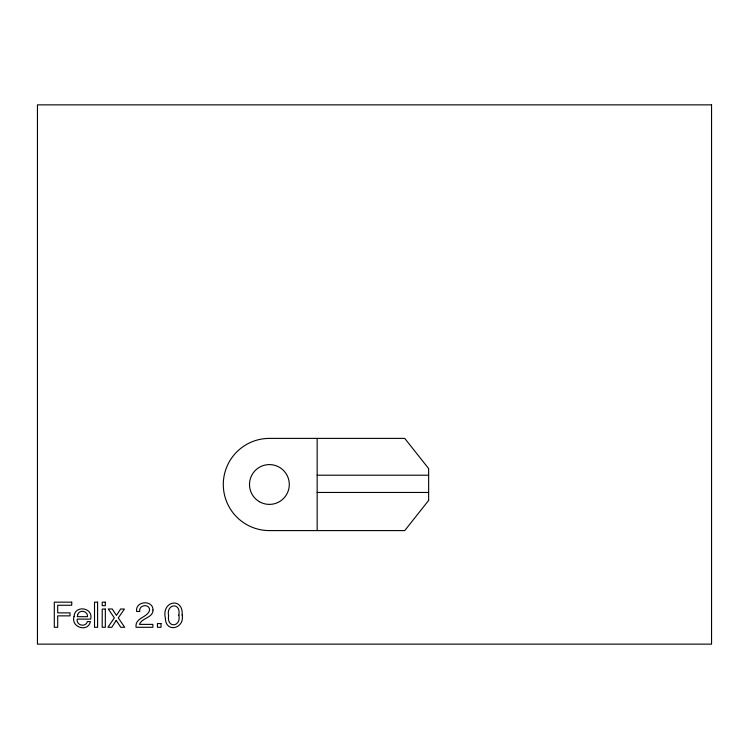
<?xml version="1.0" encoding="UTF-8"?>
<svg xmlns="http://www.w3.org/2000/svg" width="749" height="749" viewBox="0 0 749 749"><rect width="100%" height="100%" fill="white"/><g stroke="black" fill="none" stroke-linecap="round" stroke-linejoin="round"><path stroke-width="1.12" d="M317.164 475.203L428.634 475.203M317.164 492.458L428.634 492.458M317.164 438.39L317.164 530.592M178.842 615.135C181.473 627.044 166.596 628.683 168.6 615.659C165.941 603.769 181.192 601.831 178.842 615.135M182.166 615.013C184.928 628.608 165.613 633.495 165.379 618.094C161.232 600.848 183.393 596.625 182.166 615.013M74.085 616.38C70.378 627.185 88.008 632.98 90.395 621.539L87.371 621.539C85.882 627.634 75.986 625.602 77.231 619.114L90.657 619.114C93.597 607.476 74.806 604.696 74.085 616.38M152.993 610.051C152.955 618.047 141.758 617.728 139.501 624.385L152.871 624.385L152.871 627.288L136.065 627.288C134.773 617.532 147.665 617.728 149.594 610.192C149.706 603.235 138.368 604.761 139.791 611.493L136.664 611.493C134.942 600.829 153.18 599.574 152.993 610.051M77.737 614.517L77.316 616.67L87.493 616.67C88.092 610.978 79.506 609.162 77.737 614.517M116.235 620.415L111.826 627.288L107.922 627.288L114.372 617.897L108.249 608.974L112.228 608.974L116.441 615.425L120.692 608.974L124.437 609.059L118.267 617.897L124.718 627.288L120.776 627.288L116.235 620.415M428.634 500.416L404.75 530.592L269.397 530.592A46.101 46.101 0 0 1 223.296 484.491A46.101 46.101 0 0 1 269.397 438.39L404.75 438.39L428.634 468.565L428.634 500.416M711.55 104.86L37.45 104.86L37.45 644.14L711.55 644.14L711.55 104.86M71.726 602.168L54.303 602.168L54.303 627.288L57.701 627.288L57.701 615.865L70.031 615.865L70.031 612.869L57.701 612.869L57.701 605.248L71.726 605.248L71.726 602.168M97.595 602.168L94.514 602.168L94.514 627.288L97.595 627.288L97.595 602.168M105.337 602.168L102.21 602.168L102.21 605.66L105.337 605.66L105.337 602.168M105.337 609.059L102.21 609.059L102.21 627.288L105.337 627.288L105.337 609.059M161.016 623.561L157.44 623.561L157.44 627.288L161.016 627.288L161.016 623.561M259.444 501.727A19.905 19.905 0 0 0 289.301 484.491A19.905 19.905 0 0 0 259.444 467.254A19.905 19.905 0 0 0 259.444 501.727"/></g></svg>
